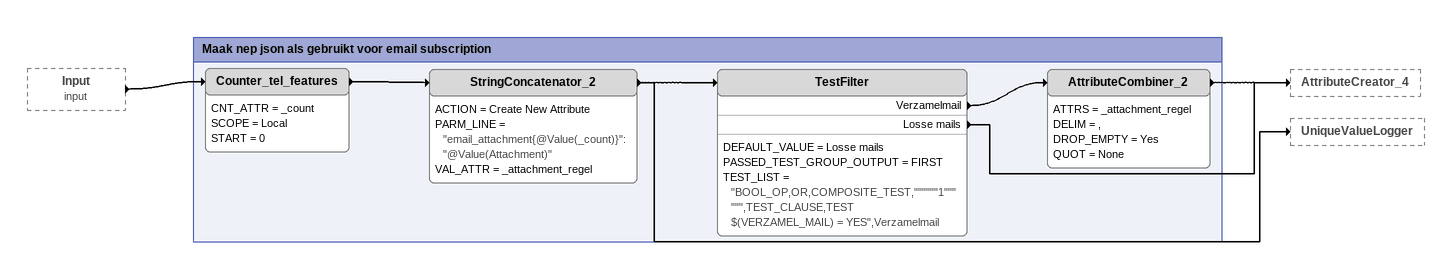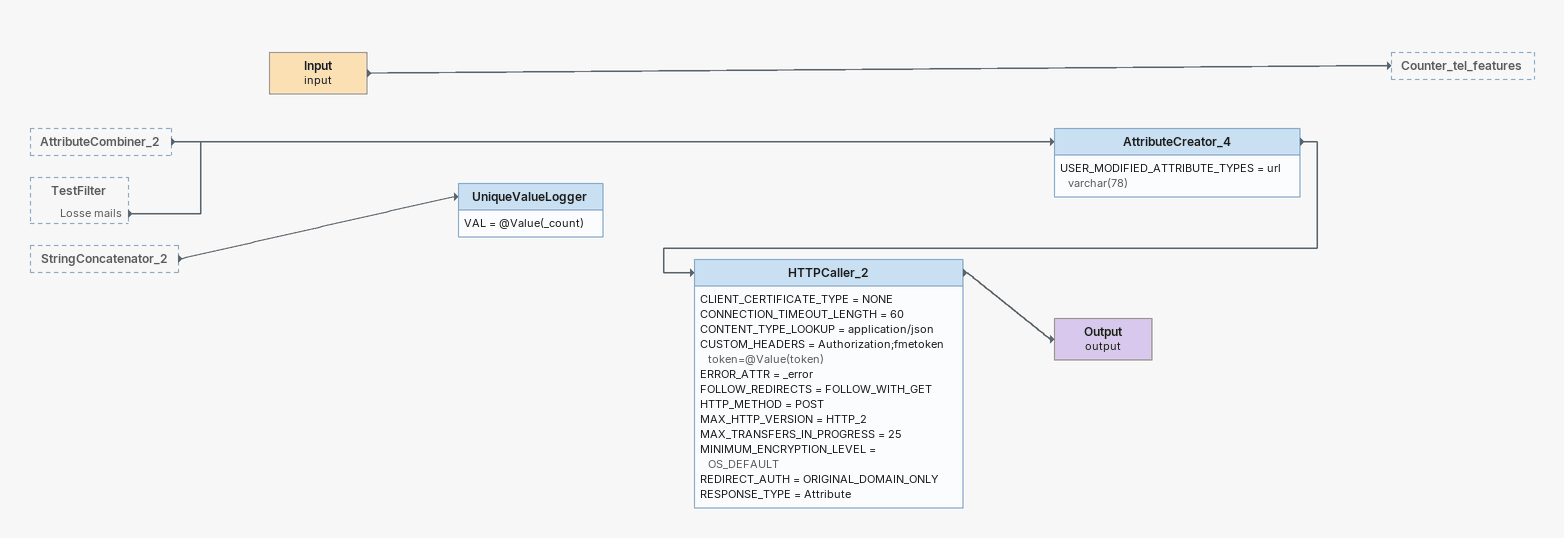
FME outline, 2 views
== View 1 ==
Input (input) [outside]
    -> Counter_tel_features

Bookmark: Maak nep json als gebruikt voor email subscription
Counter_tel_features
    CNT_ATTR = _count
    SCOPE = Local
    START = 0
    -> StringConcatenator_2
StringConcatenator_2
    ACTION = Create New Attribute
    PARM_LINE = "email_attachment{@Value(_count)}": "@Value(Attachment)"
    VAL_ATTR = _attachment_regel
    -> TestFilter
    -> UniqueValueLogger
TestFilter
    DEFAULT_VALUE = Losse mails
    PASSED_TEST_GROUP_OUTPUT = FIRST
    TEST_LIST = "BOOL_OP,OR,COMPOSITE_TEST,""""""1"""""",TEST_CLAUSE,TEST $(VERZAMEL_MAIL) = YES",Verzamelmail
    Verzamelmail -> AttributeCombiner_2
    Losse mails -> AttributeCreator_4
AttributeCombiner_2
    ATTRS = _attachment_regel
    DELIM = ,
    DROP_EMPTY = Yes
    QUOT = None
    -> AttributeCreator_4

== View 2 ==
AttributeCombiner_2 [outside]
    -> AttributeCreator_4
TestFilter [outside]
    Losse mails -> AttributeCreator_4
StringConcatenator_2 [outside]
    -> UniqueValueLogger
Input (input)
    -> Counter_tel_features
AttributeCreator_4
    USER_MODIFIED_ATTRIBUTE_TYPES = url varchar(78)
    -> HTTPCaller_2
HTTPCaller_2
    CLIENT_CERTIFICATE_TYPE = NONE
    CONNECTION_TIMEOUT_LENGTH = 60
    CONTENT_TYPE_LOOKUP = application/json
    CUSTOM_HEADERS = Authorization;fmetoken token=@Value(token)
    ERROR_ATTR = _error
    FOLLOW_REDIRECTS = FOLLOW_WITH_GET
    HTTP_METHOD = POST
    MAX_HTTP_VERSION = HTTP_2
    MAX_TRANSFERS_IN_PROGRESS = 25
    MINIMUM_ENCRYPTION_LEVEL = OS_DEFAULT
    REDIRECT_AUTH = ORIGINAL_DOMAIN_ONLY
    RESPONSE_TYPE = Attribute
    -> Output (output)
Output (output)
UniqueValueLogger
    VAL = @Value(_count)
